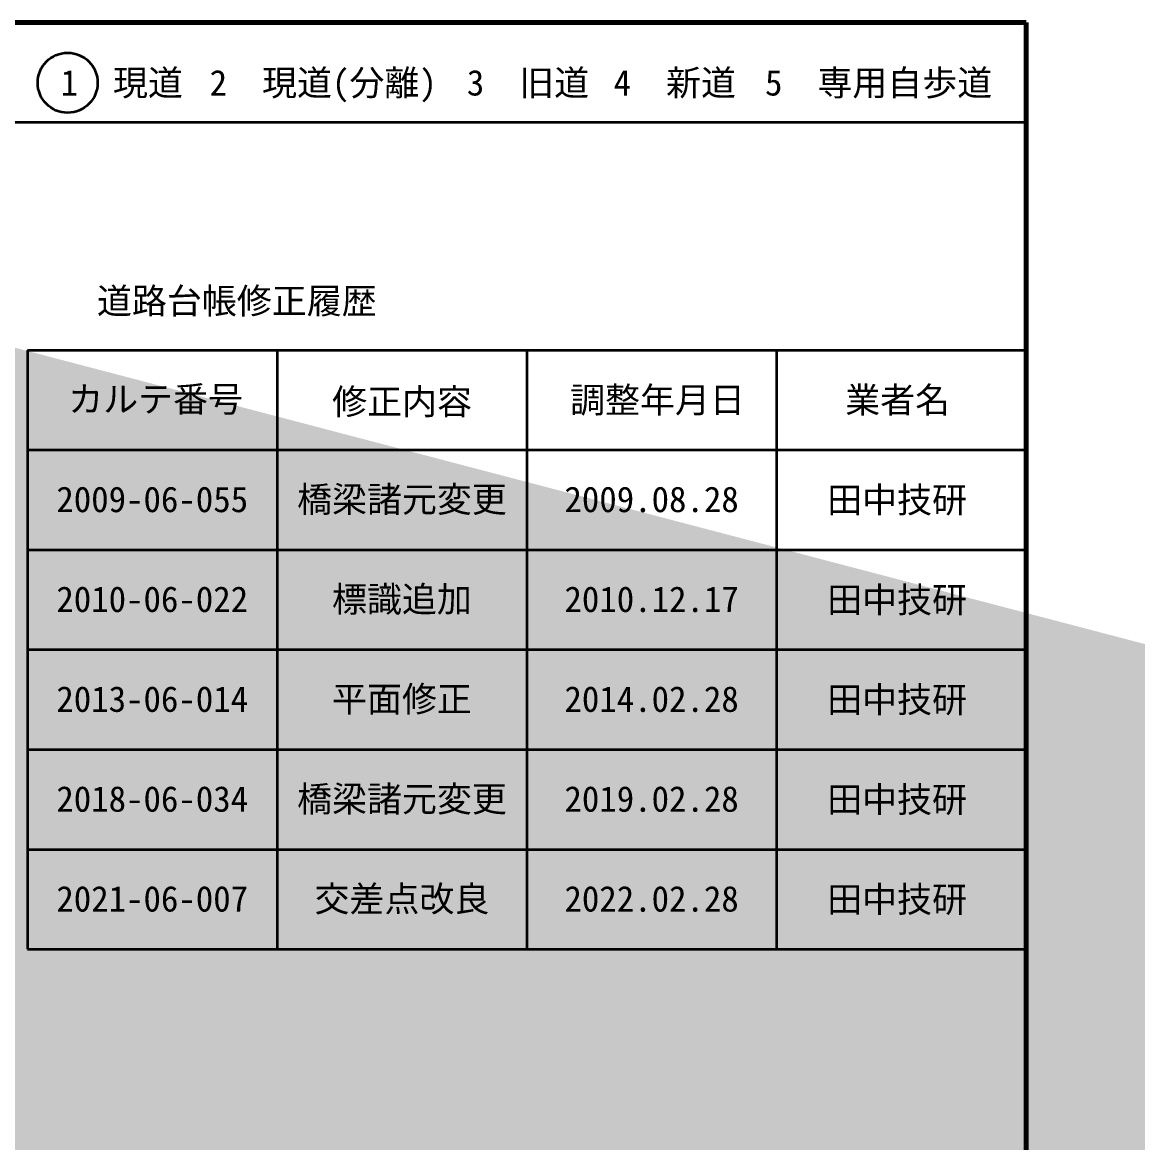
# Model space of a CAD drawing. Units: millimetres on the paper, enlarged 1000 times. Extents: x -55602354 to 84056675, y -218924267 to 380000.
# Drawn here: x 579500 to 691159, y 267833 to 380000 of the extents above; entities that cross this region are included whole.
import ezdxf
from ezdxf.enums import TextEntityAlignment as Align

# ---------------------------------------------------------------- set-up
doc = ezdxf.new("R2010")
doc.units = ezdxf.units.MM
doc.header["$LTSCALE"] = 1000
for name, color, linetype, lineweight in [('M-STR-STRC', 7, 'Continuous', 25), ('M-TTL', 2, 'Continuous', 140), ('M-TTL-FRAM', 2, 'Continuous', 50), ('M-TTL-LINE', 7, 'Continuous', 50)]:
    doc.layers.add(name, color=color, linetype=linetype, lineweight=lineweight)
doc.layers.add('M-TTL-TXT', color=7, linetype='Continuous')
doc.styles.add('ＭＳ ゴシック', font='')
doc.styles.get('ＭＳ ゴシック').set_extended_font_data('MS Gothic')

msp = doc.modelspace()

# ---------------------------------------------------------------- hatches: boundary and pattern name
at = {"layer": 'M-STR-STRC'}
msp.add_hatch(color=256, dxfattribs=at).paths.add_polyline_path([(-55594916, -215317041, 1), (-55594610, -215317070, 1), (-55594305, -215317098, 1), (-55580797, -215307366, 0.41421), (-55580889, -215307431, 0.41421), (-55580745, -215307064, 0.41421), (-55580837, -215307129, 0.41421), (-55580692, -215306761, 0.41421), (-55580785, -215306827, 0.41421), (-55566345, -215305448, 1), (-55566384, -215305752, 1), (-55566423, -215306056, 1), (-55597548, -215332337, 0.41421), (-55597635, -215332409, 0.41421), (-55597517, -215332032, 0.41421), (-55597604, -215332103, 0.41421), (-55597486, -215331727, 0.41421), (-55597573, -215331798, 0.41421), (-55585677, -215342470, 0.41421), (-55585743, -215342562, 0.41421), (-55585726, -215342167, 0.41421), (-55585792, -215342259, 0.41421), (-55585774, -215341865, 0.41421), (-55585841, -215341956, 0.41421), (-55571762, -215344566, 1), (-55571732, -215344261, 1), (-55571703, -215343956, 1), (-55559075, -215335789, 1), (-55559380, -215335758, 1), (-55559685, -215335727, 1), (-55555688, -215322973, 1), (-55555727, -215323277, 1), (-55555767, -215323581, 1), (-55393271, -215354691, 1), (-55393233, -215354387, 1), (-55393196, -215354083, 1), (-55410449, -215351682, 1), (-55410411, -215351378, 1), (-55410374, -215351073, 1), (-55407336, -215338454, 1), (-55407557, -215338427, 1), (-55407777, -215338399, 1), (-55271677, -215370690, 1), (-55271982, -215370659, 1), (-55272287, -215370628, 1), (-55266346, -215358322, 1), (-55266377, -215358627, 1), (-55266407, -215358932, 1), (-55289179, -215367259, 1), (-55289140, -215366955, 1), (-55289100, -215366651, 1), (571140, 349427, -0.39598), (571140, 349427), (571140, 348155), (571851, 348154), (573112, 350484, 0.38568), (573112, 350484)])

# ---------------------------------------------------------------- linework, layer by layer
at = {"layer": 'M-TTL'}
for p, q in [((680000, 380000), (40000, 380000)), ((680000, 20000), (680000, 380000))]:
    msp.add_line(p, q, dxfattribs=at)
at = {"layer": 'M-TTL-FRAM'}
for p, q in [((580000, 347197), (580000, 287197)), ((580000, 347197), (680000, 347197)), ((580000, 287197), (680000, 287197))]:
    msp.add_line(p, q, dxfattribs=at)
at = {"layer": 'M-TTL-LINE'}
for p, q in [((40000, 370000), (680000, 370000)), ((605000, 347197), (605000, 287197)), ((630000, 347197), (630000, 287197)), ((655000, 347197), (655000, 287197)), ((580000, 337197), (680000, 337197)), ((580000, 327197), (680000, 327197)), ((580000, 317197), (680000, 317197)), ((580000, 307197), (680000, 307197)), ((580000, 297197), (680000, 297197))]:
    msp.add_line(p, q, dxfattribs=at)
msp.add_circle((584031, 373958), 3000, dxfattribs=at)

# ---------------------------------------------------------------- texts
at = {"layer": 'M-TTL-TXT', "style": 'ＭＳ ゴシック'}
for s, p in [('1\u3000現道', (589448, 373958)), ('2\u3000現道(分離)', (609619, 373958)), ('3\u3000旧道', (630121, 373958)), ('4\u3000新道', (644824, 373958)), ('5\u3000専用自歩道', (665228, 373958)), ('道路台帳修正履歴', (600968, 352113)), ('カルテ番号', (592839, 342277)), ('修正内容', (617509, 342023)), ('調整年月日', (643089, 342197)), ('業者名', (667134, 342197)), ('2009-06-055', (592500, 332245)), ('橋梁諸元変更', (617500, 332245)), ('2009.08.28', (642500, 332245)), ('田中技研', (667077, 332189)), ('2010-06-022', (592500, 322245)), ('標識追加', (617500, 322245)), ('2010.12.17', (642500, 322245)), ('田中技研', (667077, 322189)), ('2013-06-014', (592500, 312245)), ('平面修正', (617500, 312245)), ('2014.02.28', (642500, 312245)), ('田中技研', (667077, 312189)), ('2018-06-034', (592500, 302245)), ('橋梁諸元変更', (617500, 302245)), ('2019.02.28', (642500, 302245)), ('田中技研', (667077, 302189)), ('交差点改良', (617500, 292245)), ('2021-06-007', (592500, 292245)), ('2022.02.28', (642500, 292245)), ('田中技研', (667077, 292189))]:
    msp.add_text(s, height=2566, dxfattribs=at).set_placement(p, align=Align.MIDDLE_CENTER)

doc.saveas('drawing.dxf')
